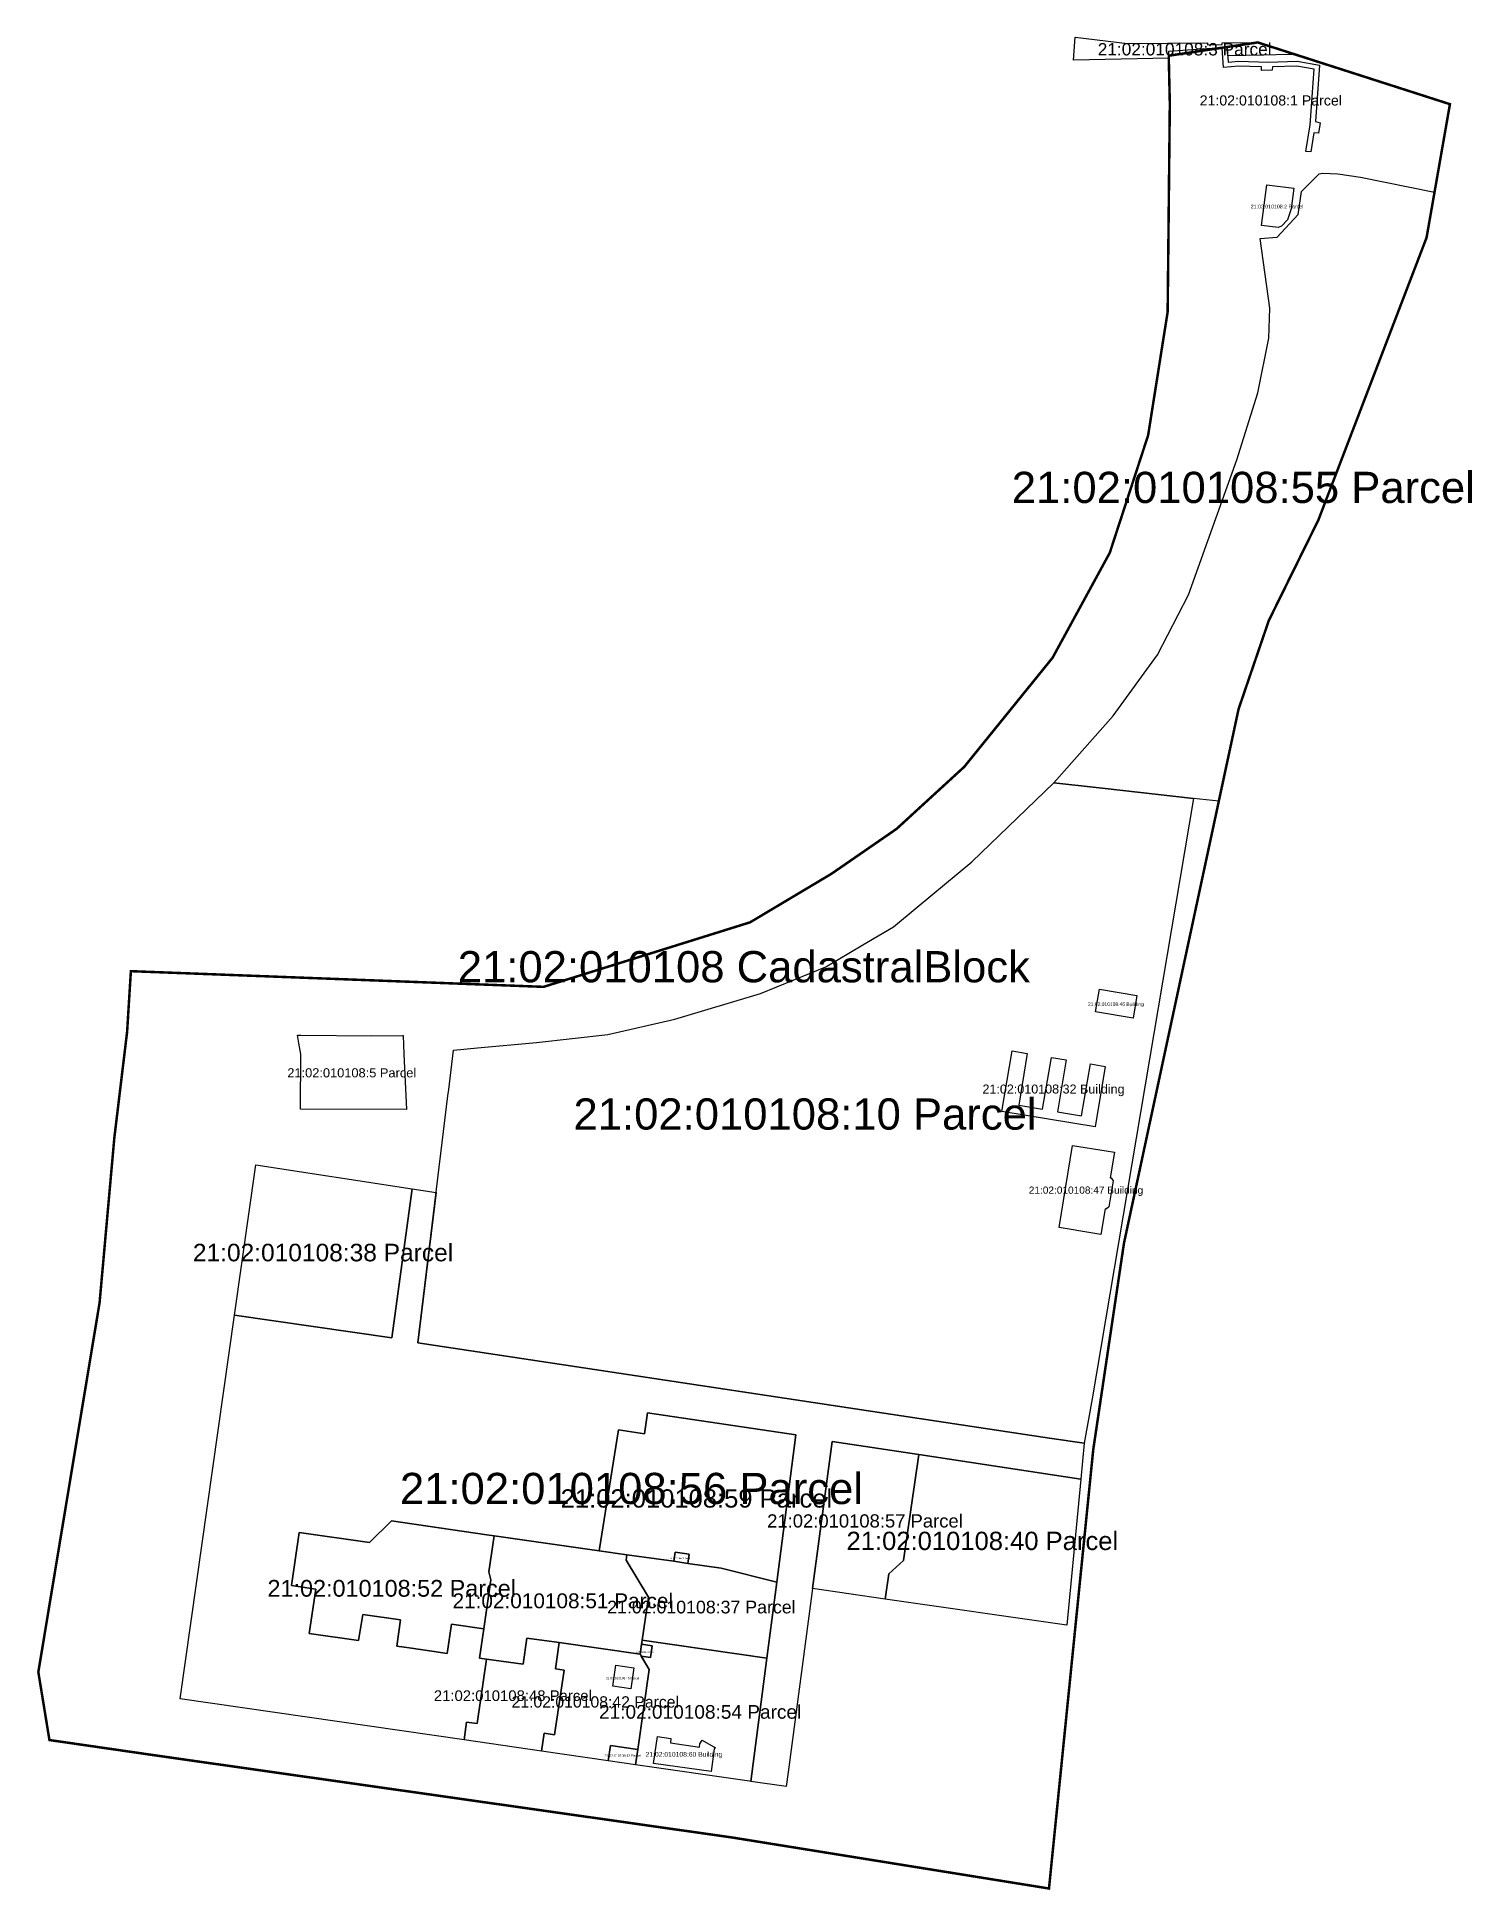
# Model space of a CAD drawing. Header units: millimetres. Extents: x 1243967 to 1245116, y 407151 to 408636.
import ezdxf
from ezdxf.enums import TextEntityAlignment as Align

# ---------------------------------------------------------------- set-up
doc = ezdxf.new("R2010")
doc.units = ezdxf.units.MM
doc.styles.get("Standard").update_dxf_attribs({"font": 'arial.ttf'})

# ---------------------------------------------------------------- blocks, each defined once
blk = doc.blocks.new('21 02 010108')
at = {"color": 7, "const_width": 2}
blk.add_lwpolyline([(1244474.26, 407906.63), (1244372.6, 407874.86), (1244042.1, 407887.42), (1244039.08, 407838.76), (1244028.86, 407753.97), (1244017.05, 407621.9), (1243967.99, 407325.91), (1243976.88, 407271.46), (1244062.95, 407258.98), (1244523.7, 407193.37), (1244777.37, 407152.52), (1244812.82, 407504.16), (1244837.43, 407669.54), (1244929.22, 408097.47), (1244953.4, 408168.29), (1244993.08, 408248.77), (1245079.75, 408475.05), (1245098.47, 408582), (1244944.54, 408631.46), (1244873.4, 408620.84), (1244873.41, 408614.42), (1244873.8, 408597.39), (1244874.14, 408582.33), (1244872.41, 408415.61), (1244856.77, 408316.71), (1244826.04, 408222.56), (1244780.21, 408138.46), (1244758.49, 408111.64), (1244709.53, 408051.16), (1244655.33, 408001.43), (1244603.09, 407965.38), (1244537.99, 407926.55), (1244474.26, 407906.63)], dxfattribs=at)
at = {"color": 7}
blk.add_text('21:02:010108 CadastralBlock', height=25, dxfattribs=at).set_placement((1244533, 407891), align=Align.MIDDLE_CENTER)
blk = doc.blocks.new('21 02 010108 1')
at = {"color": 8}
blk.add_lwpolyline([(1244920.13, 408627.5), (1244920.91, 408615.69), (1244929.38, 408616.45), (1244952.78, 408615.76), (1244976.26, 408616.56), (1244994.14, 408613.38), (1244990.69, 408568.25), (1244994.43, 408567.14), (1244993.3, 408558.82), (1244989.35, 408559.04), (1244987.15, 408543.71), (1244983.17, 408544.1), (1244986.44, 408565.33), (1244989.86, 408610.07), (1244975.93, 408612.53), (1244956.42, 408611.86), (1244956.15, 408609.14), (1244947.58, 408608.88), (1244947.54, 408611.84), (1244929.5, 408612.45), (1244917.18, 408611.33), (1244916.14, 408627.22), (1244920.13, 408627.5)], dxfattribs=at)
blk.add_text('21:02:010108:1 Parcel', height=8.104, dxfattribs=at).set_placement((1244955, 408585), align=Align.MIDDLE_CENTER)
blk = doc.blocks.new('21 02 010108 10')
at = {"color": 8}
blk.add_lwpolyline([(1244893.19, 408025.84), (1244811.88, 407544.78), (1244805.56, 407509.26), (1244777.88, 407513.38), (1244272.01, 407589.78), (1244296.06, 407787.46), (1244296.69, 407792.62), (1244300.41, 407824.2), (1244319.67, 407825.94), (1244366.98, 407830.2), (1244424.03, 407836.69), (1244477.82, 407848.96), (1244546.46, 407869.61), (1244598.58, 407891), (1244628.27, 407908.48), (1244652.82, 407922.95), (1244671.87, 407938.78), (1244715.53, 407975.13), (1244781.28, 408038.29), (1244815.04, 408034.55), (1244820.05, 408033.93), (1244893.19, 408025.84)], dxfattribs=at)
blk.add_text('21:02:010108:10 Parcel', height=25, dxfattribs=at).set_placement((1244582, 407773), align=Align.MIDDLE_CENTER)
blk = doc.blocks.new('21 02 010108 2')
at = {"color": 8}
blk.add_lwpolyline([(1244973.39, 408514.63), (1244971.22, 408498.04), (1244968.38, 408489.33), (1244963.59, 408484.38), (1244961.02, 408483.22), (1244947.62, 408484.91), (1244951.87, 408517.36), (1244973.39, 408514.63)], dxfattribs=at)
blk.add_text('21:02:010108:2 Parcel', height=2.9955, dxfattribs=at).set_placement((1244960, 408500), align=Align.MIDDLE_CENTER)
blk = doc.blocks.new('21 02 010108 3')
at = {"color": 8}
blk.add_lwpolyline([(1244920.13, 408627.5), (1244916.14, 408627.22), (1244899.72, 408626.08), (1244873.18, 408624.28), (1244873.3, 408618.97), (1244796.9, 408617.13), (1244798.38, 408635.77), (1244840.12, 408630.67), (1244904.2, 408631.15), (1244904.22, 408629.67), (1244916.07, 408629.88), (1244916.03, 408631.24), (1244944.54, 408631.46), (1244976.37, 408621.23), (1244969.46, 408621.87), (1244949.48, 408621.23), (1244920.59, 408620.6), (1244920.13, 408627.5)], dxfattribs=at)
blk.add_text('21:02:010108:3 Parcel', height=9.9055, dxfattribs=at).set_placement((1244886, 408626), align=Align.MIDDLE_CENTER)
blk = doc.blocks.new('21 02 010108 37')
at = {"color": 8}
blk.add_lwpolyline([(1244439.25, 407419.71), (1244476.86, 407414.63), (1244488.01, 407413.01), (1244514.8, 407409.14), (1244559.42, 407398.06), (1244551.5, 407337.09), (1244451.63, 407351.52), (1244456.59, 407385.84), (1244438.66, 407415.66), (1244439.25, 407419.71)], dxfattribs=at)
blk.add_text('21:02:010108:37 Parcel', height=10.169, dxfattribs=at).set_placement((1244499, 407378), align=Align.MIDDLE_CENTER)
blk = doc.blocks.new('21 02 010108 38')
at = {"color": 8}
blk.add_lwpolyline([(1244142.18, 407732.38), (1244267.43, 407713.17), (1244251.16, 407593.61), (1244125.13, 407611.91), (1244142.18, 407732.38)], dxfattribs=at)
blk.add_text('21:02:010108:38 Parcel', height=14.0535, dxfattribs=at).set_placement((1244196, 407662), align=Align.MIDDLE_CENTER)
blk = doc.blocks.new('21 02 010108 40')
at = {"color": 8}
blk.add_lwpolyline([(1244673.15, 407500.11), (1244802.83, 407480.55), (1244791.67, 407363.38), (1244646.27, 407384.4), (1244649.19, 407404.58), (1244660.88, 407415.37), (1244673.15, 407500.11)], dxfattribs=at)
blk.add_text('21:02:010108:40 Parcel', height=14.6645, dxfattribs=at).set_placement((1244724, 407431), align=Align.MIDDLE_CENTER)
blk = doc.blocks.new('21 02 010108 42')
at = {"color": 8}
for points in [[(1244385.16, 407349.49), (1244449.98, 407340.12), (1244457.06, 407328.08), (1244448.06, 407263.98), (1244426.2, 407267.14), (1244424.41, 407254.82), (1244370.96, 407262.55), (1244373.08, 407276.9), (1244381.48, 407275.69), (1244388.97, 407327.4), (1244382.11, 407328.39), (1244385.16, 407349.49)], [(1244430.44, 407331.38), (1244444.83, 407329.3), (1244442.39, 407312.43), (1244428, 407314.51), (1244430.44, 407331.38)]]:
    blk.add_lwpolyline(points, dxfattribs=at)
blk.add_text('21:02:010108:42 Parcel', height=9.0385, dxfattribs=at).set_placement((1244414, 407302), align=Align.MIDDLE_CENTER)
blk = doc.blocks.new('21 02 010108 43')
at = {"color": 8}
blk.add_lwpolyline([(1244426.2, 407267.14), (1244448.06, 407263.98), (1244446.32, 407251.65), (1244424.41, 407254.82), (1244426.2, 407267.14)], dxfattribs=at)
blk.add_text('21:02:010108:43 Parcel', height=1.957, dxfattribs=at).set_placement((1244436, 407259), align=Align.MIDDLE_CENTER)
blk = doc.blocks.new('21 02 010108 45')
at = {"color": 8}
blk.add_lwpolyline([(1244430.44, 407331.38), (1244444.83, 407329.3), (1244442.39, 407312.43), (1244428, 407314.51), (1244430.44, 407331.38)], dxfattribs=at)
blk.add_text('21:02:010108:45 Parcel', height=1.789, dxfattribs=at).set_placement((1244436, 407321), align=Align.MIDDLE_CENTER)
blk = doc.blocks.new('21 02 010108 48')
at = {"color": 8}
blk.add_lwpolyline([(1244359.19, 407353.12), (1244385.16, 407349.49), (1244382.11, 407328.39), (1244388.97, 407327.4), (1244381.48, 407275.69), (1244373.08, 407276.9), (1244370.96, 407262.55), (1244308.93, 407271.52), (1244311.01, 407285.88), (1244319.44, 407284.66), (1244326.93, 407336.37), (1244356.16, 407332.14), (1244359.19, 407353.12)], dxfattribs=at)
blk.add_text('21:02:010108:48 Parcel', height=8.5305, dxfattribs=at).set_placement((1244348, 407307), align=Align.MIDDLE_CENTER)
blk = doc.blocks.new('21 02 010108 5')
at = {"color": 8}
blk.add_lwpolyline([(1244178.27, 407836.23), (1244235.15, 407835.54), (1244259.7, 407835.91), (1244260.08, 407835.92), (1244260.79, 407820.99), (1244262.86, 407776.64), (1244177.98, 407776.84), (1244178.19, 407820.93), (1244176.71, 407829.76), (1244175.62, 407836.26), (1244178.27, 407836.23)], dxfattribs=at)
blk.add_text('21:02:010108:5 Parcel', height=7.343, dxfattribs=at).set_placement((1244219, 407806), align=Align.MIDDLE_CENTER)
blk = doc.blocks.new('21 02 010108 51')
at = {"color": 8}
blk.add_lwpolyline([(1244333.02, 407435.08), (1244417.12, 407422.91), (1244439.25, 407419.71), (1244438.66, 407415.66), (1244456.59, 407385.84), (1244451.63, 407351.52), (1244449.98, 407340.12), (1244385.16, 407349.49), (1244359.19, 407353.12), (1244356.16, 407332.14), (1244326.93, 407336.37), (1244321.39, 407337.17), (1244324.79, 407360.62), (1244330.36, 407399.86), (1244328.85, 407406.16), (1244333.02, 407435.08)], dxfattribs=at)
blk.add_text('21:02:010108:51 Parcel', height=11.907, dxfattribs=at).set_placement((1244388, 407383), align=Align.MIDDLE_CENTER)
blk = doc.blocks.new('21 02 010108 52')
at = {"color": 8}
blk.add_lwpolyline([(1244176.92, 407437.73), (1244233.19, 407429.58), (1244250.92, 407446.97), (1244327.16, 407435.93), (1244333.02, 407435.08), (1244328.85, 407406.16), (1244330.36, 407399.86), (1244324.79, 407360.62), (1244298.92, 407364.36), (1244295.53, 407340.91), (1244283.01, 407342.72), (1244264.89, 407345.35), (1244254.99, 407346.78), (1244258.03, 407367.76), (1244227.77, 407372.14), (1244224.52, 407351.2), (1244185, 407356.91), (1244190.28, 407392.38), (1244170.77, 407395.2), (1244176.92, 407437.73)], dxfattribs=at)
blk.add_text('21:02:010108:52 Parcel', height=13.4155, dxfattribs=at).set_placement((1244251, 407393), align=Align.MIDDLE_CENTER)
blk = doc.blocks.new('21 02 010108 53')
at = {"color": 8}
blk.add_lwpolyline([(1244451.16, 407348.26), (1244459.57, 407347.02), (1244458.21, 407337.61), (1244450.82, 407338.69), (1244449.98, 407340.12), (1244451.16, 407348.26)], dxfattribs=at)
blk.add_text('21:02:010108:53 Parcel', height=1.012, dxfattribs=at).set_placement((1244454, 407342), align=Align.MIDDLE_CENTER)
blk = doc.blocks.new('21 02 010108 54')
at = {"color": 8}
blk.add_lwpolyline([(1244451.63, 407351.52), (1244551.5, 407337.09), (1244538.67, 407238.3), (1244537.52, 407238.47), (1244446.32, 407251.65), (1244448.06, 407263.98), (1244457.06, 407328.08), (1244450.82, 407338.69), (1244458.21, 407337.61), (1244459.57, 407347.02), (1244451.16, 407348.26), (1244451.63, 407351.52)], dxfattribs=at)
blk.add_text('21:02:010108:54 Parcel', height=10.92, dxfattribs=at).set_placement((1244498, 407294), align=Align.MIDDLE_CENTER)
blk = doc.blocks.new('21 02 010108 55')
at = {"color": 8}
blk.add_lwpolyline([(1244993.76, 408526.23), (1244996.33, 408526.63), (1245008.67, 408526.26), (1245026.96, 408523.41), (1245086.11, 408511.4), (1245079.75, 408475.05), (1244993.08, 408248.77), (1244953.4, 408168.29), (1244929.22, 408097.47), (1244913.37, 408023.58), (1244893.19, 408025.84), (1244820.05, 408033.93), (1244815.04, 408034.55), (1244781.28, 408038.29), (1244828.81, 408092.04), (1244864.21, 408140.75), (1244889.23, 408188.87), (1244927.89, 408297.08), (1244944.51, 408350.68), (1244953.43, 408394.64), (1244954.12, 408418.48), (1244946.54, 408474.35), (1244960.16, 408475.45), (1244976.82, 408493.71), (1244979.55, 408512.08), (1244993.76, 408526.23)], dxfattribs=at)
blk.add_text('21:02:010108:55 Parcel', height=25, dxfattribs=at).set_placement((1244933, 408275), align=Align.MIDDLE_CENTER)
blk = doc.blocks.new('21 02 010108 56')
at = {"color": 8}
blk.add_lwpolyline([(1244267.43, 407713.17), (1244286.66, 407710.22), (1244272.01, 407589.78), (1244777.88, 407513.38), (1244805.56, 407509.26), (1244802.83, 407480.55), (1244673.15, 407500.11), (1244603.84, 407510.56), (1244588.07, 407392.82), (1244568.48, 407245.71), (1244566.94, 407234.21), (1244538.67, 407238.3), (1244551.5, 407337.09), (1244559.42, 407398.06), (1244574.72, 407515.87), (1244455.72, 407533.58), (1244453.31, 407516.79), (1244432.61, 407519.92), (1244417.12, 407422.91), (1244333.04, 407435.08), (1244327.16, 407435.93), (1244250.91, 407446.97), (1244233.19, 407429.58), (1244176.92, 407437.73), (1244170.77, 407395.2), (1244190.28, 407392.38), (1244185, 407356.91), (1244224.51, 407351.19), (1244227.77, 407372.14), (1244258.03, 407367.76), (1244254.99, 407346.78), (1244264.89, 407345.35), (1244283.01, 407342.72), (1244295.53, 407340.91), (1244298.92, 407364.36), (1244324.79, 407360.62), (1244321.39, 407337.17), (1244326.93, 407336.37), (1244319.44, 407284.66), (1244311.01, 407285.88), (1244308.93, 407271.52), (1244081.6, 407304.38), (1244125.13, 407611.91), (1244251.16, 407593.61), (1244267.43, 407713.17)], dxfattribs=at)
blk.add_text('21:02:010108:56 Parcel', height=25, dxfattribs=at).set_placement((1244443, 407473), align=Align.MIDDLE_CENTER)
blk = doc.blocks.new('21 02 010108 57')
at = {"color": 8}
blk.add_lwpolyline([(1244603.84, 407510.56), (1244673.15, 407500.11), (1244660.88, 407415.37), (1244649.19, 407404.58), (1244646.27, 407384.41), (1244588.07, 407392.82), (1244603.84, 407510.56)], dxfattribs=at)
blk.add_text('21:02:010108:57 Parcel', height=10.5615, dxfattribs=at).set_placement((1244630, 407447), align=Align.MIDDLE_CENTER)
blk = doc.blocks.new('21 02 010108 58')
at = {"color": 8}
blk.add_lwpolyline([(1244476.86, 407414.63), (1244477.93, 407422.07), (1244489.08, 407420.46), (1244488.01, 407413.01), (1244476.86, 407414.63)], dxfattribs=at)
blk.add_text('21:02:010108:58 Parcel', height=1.064, dxfattribs=at).set_placement((1244482, 407417), align=Align.MIDDLE_CENTER)
blk = doc.blocks.new('21 02 010108 59')
at = {"color": 8}
blk.add_lwpolyline([(1244432.61, 407519.92), (1244453.31, 407516.79), (1244455.72, 407533.58), (1244574.72, 407515.87), (1244559.42, 407398.06), (1244514.8, 407409.14), (1244488.01, 407413.01), (1244489.08, 407420.46), (1244477.93, 407422.07), (1244476.86, 407414.63), (1244439.25, 407419.71), (1244417.12, 407422.91), (1244432.61, 407519.92)], dxfattribs=at)
blk.add_text('21:02:010108:59 Parcel', height=14.656, dxfattribs=at).set_placement((1244495, 407465), align=Align.MIDDLE_CENTER)
blk = doc.blocks.new('21 02 010108 32')
at = {"color": 63}
blk.add_lwpolyline([(1244747.82, 407823.5), (1244759.9, 407821.38), (1244753.1, 407779.97), (1244772.22, 407776.83), (1244779.28, 407818.33), (1244791.14, 407816.31), (1244784.16, 407774.82), (1244803.52, 407771.57), (1244810.5, 407813.07), (1244822.41, 407811.09), (1244814.36, 407762.63), (1244739.65, 407774.97), (1244747.82, 407823.5)], dxfattribs=at)
blk.add_text('21:02:010108:32 Building', height=7.1815, dxfattribs=at).set_placement((1244781, 407793), align=Align.MIDDLE_CENTER)
blk = doc.blocks.new('21 02 010108 46')
at = {"color": 63}
blk.add_lwpolyline([(1244817.75, 407873.05), (1244847.76, 407868.03), (1244844.71, 407849.78), (1244814.62, 407854.9), (1244817.75, 407873.05)], dxfattribs=at)
blk.add_text('21:02:010108:46 Building', height=2.8205, dxfattribs=at).set_placement((1244831, 407861), align=Align.MIDDLE_CENTER)
blk = doc.blocks.new('21 02 010108 47')
at = {"color": 63}
blk.add_lwpolyline([(1244796.24, 407747.76), (1244823.18, 407743.36), (1244823.2, 407743.48), (1244829.72, 407742.41), (1244826.38, 407721.93), (1244827.28, 407721.79), (1244828.76, 407719.42), (1244825.35, 407698.52), (1244823.18, 407696.76), (1244822.29, 407696.9), (1244818.93, 407676.35), (1244812.4, 407677.41), (1244812.42, 407677.53), (1244785.48, 407681.94), (1244796.24, 407747.76)], dxfattribs=at)
blk.add_text('21:02:010108:47 Building', height=5.7825, dxfattribs=at).set_placement((1244807, 407712), align=Align.MIDDLE_CENTER)
blk = doc.blocks.new('21 02 010108 60')
at = {"color": 63}
blk.add_lwpolyline([(1244460.75, 407252.77), (1244463.91, 407274.24), (1244474.66, 407272.7), (1244474.15, 407269.15), (1244497.4, 407265.86), (1244497.72, 407268.29), (1244499.5, 407271.28), (1244510.22, 407265.13), (1244509.26, 407264.41), (1244506.78, 407246.21), (1244460.75, 407252.77)], dxfattribs=at)
blk.add_text('21:02:010108:60 Building', height=3.875, dxfattribs=at).set_placement((1244485, 407260), align=Align.MIDDLE_CENTER)

msp = doc.modelspace()

# ---------------------------------------------------------------- block references
for name in ['21 02 010108', '21 02 010108 3', '21 02 010108 1', '21 02 010108 55', '21 02 010108 2', '21 02 010108 10', '21 02 010108 46', '21 02 010108 5', '21 02 010108 32', '21 02 010108 47', '21 02 010108 38', '21 02 010108 56', '21 02 010108 59', '21 02 010108 57', '21 02 010108 40', '21 02 010108 52', '21 02 010108 51', '21 02 010108 37', '21 02 010108 58', '21 02 010108 48', '21 02 010108 54', '21 02 010108 42', '21 02 010108 53', '21 02 010108 45', '21 02 010108 43', '21 02 010108 60']:
    msp.add_blockref(name, (0, 0))

doc.saveas('drawing.dxf')
